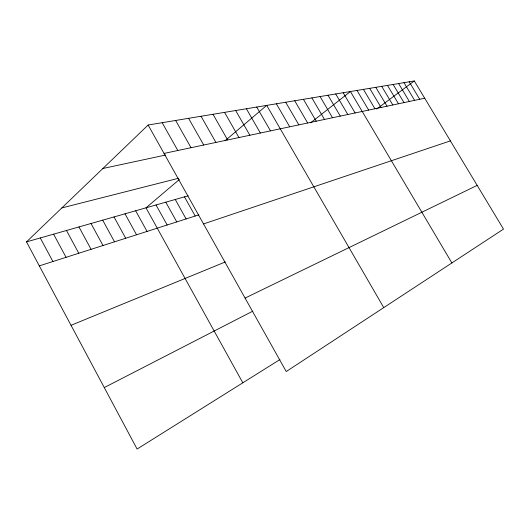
<?xml version="1.0" encoding="UTF-8"?>
<svg xmlns="http://www.w3.org/2000/svg" width="530" height="530" viewBox="0 0 530 530"><rect width="100%" height="100%" fill="white"/><g stroke="black" fill="none" stroke-linecap="round" stroke-linejoin="round"><path stroke-width="0.79" d="M279.939 359.552L137.098 449.049L26.5 241.885L148.135 125.02L414.308 80.951L503.5 229.112L286.226 371.543L148.135 125.02M179.326 179.537L145.995 207.826L242.819 382.812M225.045 140.748L266.709 105.391L383.746 307.612M310.606 122.847L350.416 91.531L451.885 262.946M376.644 109.067L414.308 80.951M104.278 387.569L252.823 311.15M245.079 298.079L477.172 185.381M71.033 325.301L225.27 261.959M203.54 223.932L450.381 140.881M39.306 265.875L198.876 214.855M26.5 241.885L188.196 195.795M61.838 207.932L178.636 178.239M102.886 168.494L165.665 155.018M164.042 153.422L424.702 98.222M409.2 81.792L419.714 99.282M403.973 82.66L414.599 100.362M398.613 83.548L409.359 101.475M393.114 84.456L403.986 102.615M387.483 85.39L398.474 103.781M381.706 86.35L392.823 104.973M375.77 87.331L387.019 106.205M369.688 88.338L381.063 107.464M363.434 89.371L374.949 108.763M357.015 90.438L368.668 110.088M343.175 92.73L355.126 112.956M335.709 93.962L347.819 114.507M328.01 95.241L340.286 116.103M320.074 96.553L332.515 117.746M311.885 97.911L324.499 119.442M303.432 99.309L316.224 121.191M294.706 100.753L307.678 123.006M285.683 102.244L298.847 124.875M276.355 103.787L289.718 126.809M256.725 107.04L270.485 130.877M246.384 108.756L260.349 133.023M235.665 110.525L249.849 135.249M224.548 112.367L238.957 137.555M213.014 114.281L227.655 139.947M201.036 116.262L215.915 142.438M188.587 118.322L203.712 145.021M175.642 120.462L191.019 147.704M162.167 122.695L177.808 150.507M184.466 196.855L195.199 216.028M175.258 199.479L186.116 218.936M165.784 202.182L176.768 221.924M156.032 204.964L167.155 224.998M135.66 210.768L147.048 231.424M125.007 213.809L136.541 234.783M114.023 216.936L125.703 238.248M102.694 220.169L114.526 241.826M91.008 223.494L102.992 245.516M78.944 226.939L91.08 249.319M66.482 230.49L78.778 253.254M53.596 234.161L66.064 257.322M40.28 237.957L52.914 261.529"/></g></svg>
